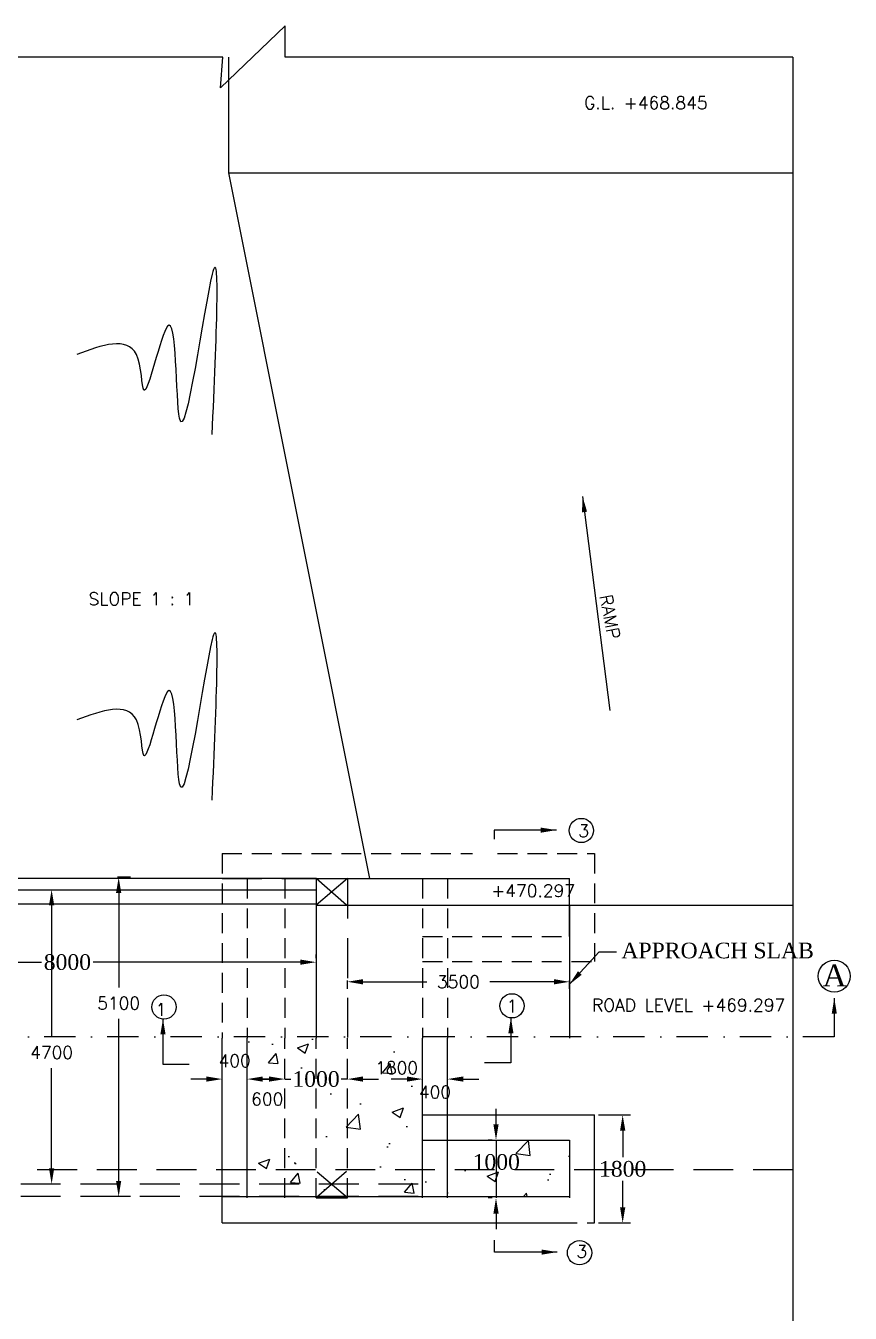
# Model space of a CAD drawing. Header units: millimetres. Extents: x 173 to 1182, y 876 to 1915.
# Drawn here: x 573.2 to 704.8, y 1047.1 to 1252.8 of the extents above; entities that cross this region are included whole.
import ezdxf

# ---------------------------------------------------------------- set-up
doc = ezdxf.new("R2010")
doc.units = ezdxf.units.MM
doc.linetypes.add('DASHDOTX2', pattern=[2, 1, -0.5, 0, -0.5])
doc.linetypes.add('HIDDEN', pattern=[9.525, 6.35, -3.175])
doc.styles.add('ROMANS', font='romans')
doc.styles.get("Standard").update_dxf_attribs({"font": 'times.ttf'})
doc.styles.add('TIMES NEW ROMAN', font='times.ttf')
doc.dimstyles.new('ISO-25', dxfattribs={"dimtxt": 2.5, "dimasz": 2.5, "dimexe": 1.25, "dimexo": 0.625, "dimtad": 0, "dimtih": 1, "dimtoh": 1, "dimlfac": 100, "dimtxsty": 'TIMES NEW ROMAN', "dimcen": 2.5, "dimadec": 0, "dimazin": 0, "dimtfac": 1, "dimtmove": 0, "dimatfit": 3, "dimfxl": 1, "dimarcsym": 0})
doc.dimstyles.get("Standard").update_dxf_attribs({"dimtxt": 2, "dimasz": 2.5, "dimexe": 0.18, "dimexo": 0.18, "dimgap": 1.5, "dimtad": 0, "dimtih": 1, "dimtoh": 1, "dimdec": 0, "dimlfac": 100, "dimzin": 0, "dimdsep": 46, "dimtxsty": 'ROMANS', "dimcen": 0.09, "dimadec": 0, "dimazin": 0, "dimtfac": 1, "dimtdec": 0, "dimtofl": 0, "dimtmove": 1, "dimatfit": 1, "dimfxl": 1, "dimtolj": 1, "dimtzin": 0, "dimarcsym": 0})
doc.dimstyles.new('STANDARD$0', dxfattribs={"dimscale": 88.888889, "dimtxt": 0.02, "dimasz": 0.02, "dimexe": 0.1, "dimexo": 0.1, "dimgap": 0.09, "dimtad": 2, "dimtih": 1, "dimtoh": 1, "dimdec": 0, "dimzin": 1, "dimdsep": 46, "dimtxsty": 'Standard', "dimcen": 0.09, "dimadec": 0, "dimazin": 0, "dimtfac": 1, "dimtdec": 4, "dimtofl": 0, "dimtmove": 0, "dimatfit": 3, "dimfxl": 1, "dimtolj": 1, "dimtzin": 1, "dimarcsym": 0})

# ---------------------------------------------------------------- blocks, each defined once
blk = doc.blocks.new('*D81')
at = {"color": 0, "lineweight": -2, "transparency": 16777216}
for p, q in [((589.89, 1116.78), (587.81, 1116.78)), ((587.99, 1114.28), (587.99, 1099.16)), ((587.99, 1068.28), (587.99, 1094.16)), ((589.89, 1065.78), (587.81, 1065.78))]:
    blk.add_line(p, q, dxfattribs=at)
at = {"color": 0, "transparency": 16777216}
for points in [[(587.57, 1114.28), (588.4, 1114.28), (587.99, 1116.78)], [(587.57, 1068.28), (588.4, 1068.28), (587.99, 1065.78)]]:
    blk.add_solid(points, dxfattribs=at)
at = {"layer": 'Defpoints', "color": 0, "transparency": 16777216}
for p in [(590.07, 1116.78), (587.99, 1065.78), (590.07, 1065.78)]:
    blk.add_point(p, dxfattribs=at)
at = {"color": 0, "transparency": 16777216, "insert": (587.99, 1096.66), "char_height": 2, "attachment_point": 5, "style": 'ROMANS'}
blk.add_mtext('\\A1;5100', dxfattribs=at)
blk = doc.blocks.new('*D118')
at = {"color": 0, "lineweight": -2, "transparency": 16777216}
for p, q in [((577.28, 1112.28), (577.28, 1091.28)), ((577.28, 1070.28), (577.28, 1086.28))]:
    blk.add_line(p, q, dxfattribs=at)
at = {"color": 0, "transparency": 16777216}
for points in [[(576.86, 1112.28), (577.7, 1112.28), (577.28, 1114.78)], [(576.86, 1070.28), (577.7, 1070.28), (577.28, 1067.78)]]:
    blk.add_solid(points, dxfattribs=at)
at = {"layer": 'Defpoints', "color": 0, "transparency": 16777216}
for p in [(577.28, 1114.78), (577.28, 1067.78), (577.28, 1067.78)]:
    blk.add_point(p, dxfattribs=at)
at = {"color": 0, "transparency": 16777216, "insert": (577.28, 1088.78), "char_height": 2, "attachment_point": 5, "style": 'ROMANS'}
blk.add_mtext('\\A1;4700', dxfattribs=at)
blk = doc.blocks.new('*D119')
at = {"color": 0, "lineweight": -2, "transparency": 16777216}
for p, q in [((602.01, 1084.54), (599.51, 1084.54)), ((604.51, 1083.1), (604.51, 1084.72)), ((608.51, 1083.1), (608.51, 1084.72)), ((611.01, 1084.54), (613.51, 1084.54))]:
    blk.add_line(p, q, dxfattribs=at)
at = {"color": 0, "transparency": 16777216}
for points in [[(602.01, 1084.96), (602.01, 1084.13), (604.51, 1084.54)], [(611.01, 1084.96), (611.01, 1084.13), (608.51, 1084.54)]]:
    blk.add_solid(points, dxfattribs=at)
at = {"layer": 'Defpoints', "color": 0, "transparency": 16777216}
for p in [(604.51, 1084.54), (604.51, 1082.92), (608.51, 1082.92)]:
    blk.add_point(p, dxfattribs=at)
at = {"color": 0, "transparency": 16777216, "insert": (606.51, 1087.47), "char_height": 2, "attachment_point": 5, "style": 'ROMANS'}
blk.add_mtext('\\A1;400', dxfattribs=at)
blk = doc.blocks.new('*D120')
at = {"color": 0, "lineweight": -2, "transparency": 16777216}
for p, q in [((614.51, 1085.17), (614.51, 1085.79)), ((624.51, 1085.17), (624.51, 1085.79)), ((612.01, 1084.54), (609.51, 1084.54)), ((614.51, 1084.54), (615.47, 1084.54)), ((624.51, 1084.54), (623.54, 1084.54)), ((627.01, 1084.54), (629.51, 1084.54))]:
    blk.add_line(p, q, dxfattribs=at)
at = {"color": 0, "transparency": 16777216}
for points in [[(612.01, 1084.96), (612.01, 1084.13), (614.51, 1084.54)], [(627.01, 1084.96), (627.01, 1084.13), (624.51, 1084.54)]]:
    blk.add_solid(points, dxfattribs=at)
at = {"layer": 'Defpoints', "color": 0, "transparency": 16777216}
for p in [(614.51, 1084.54), (614.51, 1084.54), (624.51, 1084.54)]:
    blk.add_point(p, dxfattribs=at)
at = {"color": 0, "transparency": 16777216, "insert": (619.51, 1084.54), "char_height": 2.5, "attachment_point": 5, "style": 'TIMES NEW ROMAN'}
blk.add_mtext('1000', dxfattribs=at)
blk = doc.blocks.new('*D121')
at = {"color": 0, "lineweight": -2, "transparency": 16777216}
for p, q in [((624.51, 1098.97), (624.51, 1100.26)), ((627.01, 1100.08), (637.22, 1100.08)), ((657.49, 1100.08), (647.27, 1100.08)), ((659.99, 1098.97), (659.99, 1100.26))]:
    blk.add_line(p, q, dxfattribs=at)
at = {"color": 0, "transparency": 16777216}
for points in [[(627.01, 1100.5), (627.01, 1099.66), (624.51, 1100.08)], [(657.49, 1100.5), (657.49, 1099.66), (659.99, 1100.08)]]:
    blk.add_solid(points, dxfattribs=at)
at = {"layer": 'Defpoints', "color": 0, "transparency": 16777216}
for p in [(624.51, 1100.08), (624.51, 1098.79), (659.99, 1098.79)]:
    blk.add_point(p, dxfattribs=at)
at = {"color": 0, "transparency": 16777216, "insert": (642.25, 1100.08), "char_height": 2, "attachment_point": 5, "style": 'ROMANS'}
blk.add_mtext('\\A1;3500', dxfattribs=at)
blk = doc.blocks.new('*D122')
at = {"color": 0, "lineweight": -2, "transparency": 16777216}
for p, q in [((634.01, 1084.54), (631.51, 1084.54)), ((636.51, 1083.1), (636.51, 1084.72)), ((640.51, 1083.1), (640.51, 1084.72)), ((643.01, 1084.54), (645.51, 1084.54))]:
    blk.add_line(p, q, dxfattribs=at)
at = {"color": 0, "transparency": 16777216}
for points in [[(634.01, 1084.96), (634.01, 1084.13), (636.51, 1084.54)], [(643.01, 1084.96), (643.01, 1084.13), (640.51, 1084.54)]]:
    blk.add_solid(points, dxfattribs=at)
at = {"layer": 'Defpoints', "color": 0, "transparency": 16777216}
for p in [(636.51, 1084.54), (636.51, 1082.92), (640.51, 1082.92)]:
    blk.add_point(p, dxfattribs=at)
at = {"color": 0, "transparency": 16777216, "insert": (638.51, 1082.47), "char_height": 2, "attachment_point": 5, "style": 'ROMANS'}
blk.add_mtext('\\A1;400', dxfattribs=at)
blk = doc.blocks.new('*D123')
at = {"color": 0, "linetype": 'HIDDEN', "lineweight": -2, "transparency": 16777216}
for p, q in [((664.61, 1078.81), (669.73, 1078.81)), ((668.48, 1076.31), (668.48, 1072.08)), ((668.48, 1064.06), (668.48, 1068.29)), ((664.61, 1061.56), (669.73, 1061.56))]:
    blk.add_line(p, q, dxfattribs=at)
at = {"color": 0, "linetype": 'HIDDEN', "transparency": 16777216}
for points in [[(668.06, 1076.31), (668.9, 1076.31), (668.48, 1078.81)], [(668.06, 1064.06), (668.9, 1064.06), (668.48, 1061.56)]]:
    blk.add_solid(points, dxfattribs=at)
at = {"layer": 'Defpoints', "color": 0, "linetype": 'HIDDEN', "transparency": 16777216}
for p in [(663.99, 1078.81), (668.48, 1078.81), (663.99, 1061.56)]:
    blk.add_point(p, dxfattribs=at)
at = {"color": 0, "linetype": 'HIDDEN', "transparency": 16777216, "insert": (668.48, 1070.19), "char_height": 2.5, "attachment_point": 5, "style": 'TIMES NEW ROMAN'}
blk.add_mtext('1800', dxfattribs=at)
blk = doc.blocks.new('*D124')
at = {"color": 0, "lineweight": -2, "transparency": 16777216}
for p, q in [((648.25, 1077.31), (648.25, 1079.81)), ((647.62, 1074.81), (647, 1074.81)), ((648.25, 1074.81), (648.25, 1065.56)), ((647.62, 1065.56), (647, 1065.56)), ((648.25, 1063.06), (648.25, 1060.56))]:
    blk.add_line(p, q, dxfattribs=at)
at = {"color": 0, "transparency": 16777216}
for points in [[(647.83, 1077.31), (648.67, 1077.31), (648.25, 1074.81)], [(647.83, 1063.06), (648.67, 1063.06), (648.25, 1065.56)]]:
    blk.add_solid(points, dxfattribs=at)
at = {"layer": 'Defpoints', "color": 0, "transparency": 16777216}
for p in [(648.25, 1074.81), (648.25, 1065.56), (648.25, 1065.56)]:
    blk.add_point(p, dxfattribs=at)
at = {"color": 0, "transparency": 16777216, "insert": (648.29, 1071.29), "char_height": 2.5, "attachment_point": 5, "style": 'TIMES NEW ROMAN'}
blk.add_mtext('1000', dxfattribs=at)
blk = doc.blocks.new('*D125')
at = {"color": 0, "lineweight": -2, "transparency": 16777216}
for p, q in [((540.09, 1103.84), (540.09, 1104.46)), ((619.51, 1103.84), (619.51, 1104.46)), ((542.59, 1103.21), (575.66, 1103.21)), ((617.01, 1103.21), (583.94, 1103.21))]:
    blk.add_line(p, q, dxfattribs=at)
at = {"color": 0, "transparency": 16777216}
for points in [[(542.59, 1103.63), (542.59, 1102.8), (540.09, 1103.21)], [(617.01, 1103.63), (617.01, 1102.8), (619.51, 1103.21)]]:
    blk.add_solid(points, dxfattribs=at)
at = {"layer": 'Defpoints', "color": 0, "transparency": 16777216}
for p in [(540.09, 1103.21), (619.51, 1103.21), (619.51, 1103.21)]:
    blk.add_point(p, dxfattribs=at)
at = {"color": 0, "transparency": 16777216, "insert": (579.8, 1103.21), "char_height": 2.5, "attachment_point": 5, "style": 'TIMES NEW ROMAN'}
blk.add_mtext('8000', dxfattribs=at)

msp = doc.modelspace()

# ---------------------------------------------------------------- hatches: boundary and pattern name
h = msp.add_hatch()
h.set_pattern_fill('AR-CONC', color=0, scale=0.1, style=0)
h.set_pattern_definition([(50, (0, 31.635), (18.21847, -1.5939), [1.905, -20.955]), (355, (0, 31.635), (-3.52428, 19.10566), [1.524, -16.764]), (100.451, (1.518, 31.502), (14.69425, 17.51167), [1.619, -17.809]), (46.1842, (0, 36.715), (27.1079, -4.20423), [2.8575, -31.4325]), (96.6356, (2.26, 36.364), (23.7404, 24.74256), [2.4285, -26.7135]), (351.184, (0, 36.715), (23.74046, 24.7425), [2.286, -25.146]), (21, (2.54, 35.445), (15.16149, -10.22655), [1.905, -20.955]), (326, (2.54, 35.445), (6.1802, 18.4188), [1.524, -16.764]), (71.4514, (3.803, 34.592), (21.34165, 8.19229), [1.619, -17.809]), (37.5, (0, 31.6346), (0.30886, 8.455504), [0, -16.5608, 0, -17.018, 0, -16.8275]), (7.5, (0, 31.635), (6.681966, 10.01806), [0, -9.7028, 0, -16.1798, 0, -6.4135]), (327.5, (-5.664, 31.6346), (13.55906, -0.572874), [0, -6.35, 0, -19.812, 0, -26.289]), (317.5, (-8.204, 31.635), (14.81292, 2.54265), [0, -8.255, 0, -13.1572, 0, -18.669])])
h.paths.add_polyline_path([(544.50758, 1091.28299), (539.50758, 1091.2829), (539.50758, 1070.03222), (544.50758, 1070.03222)])
h.paths.add_polyline_path([(539.50758, 1091.2829), (534.50758, 1091.28282), (534.50758, 1070.03222), (539.50758, 1070.03222)])
h.paths.add_polyline_path([(547.50758, 1091.28304), (544.50758, 1091.28299), (544.50758, 1070.03222), (547.50758, 1070.03222)])
h.paths.add_polyline_path([(534.50758, 1091.28282), (531.50758, 1091.28277), (531.50758, 1070.03222), (534.50758, 1070.03222)])
h.paths.add_polyline_path([(544.50758, 1067.78222), (534.50758, 1067.78222, 0.10324011), (534.92466, 1065.78222), (544.0905, 1065.78222, 0.10324011)])
h.paths.add_polyline_path([(539.50758, 1070.03222), (534.50758, 1070.03222), (534.50758, 1067.78222), (539.50758, 1067.78222)])
h.paths.add_polyline_path([(544.50758, 1070.03222), (539.50758, 1070.03222), (539.50758, 1067.78222), (544.50758, 1067.78222)])
h.paths.add_polyline_path([(534.50758, 1070.03222), (531.50758, 1070.03222), (531.50758, 1067.78222), (534.50758, 1067.78222)])
h.paths.add_polyline_path([(534.92466, 1065.78222), (531.76141, 1065.78222, 0.774677652), (547.25375, 1065.78222), (544.0905, 1065.78222, -0.65477589)])
h.paths.add_polyline_path([(547.50758, 1070.03222), (544.50758, 1070.03222), (544.50758, 1067.78222), (547.50758, 1067.78222)])
h.paths.add_polyline_path([(534.50758, 1067.78143), (534.50758, 1067.78222), (531.50758, 1067.78222, 0.063253417), (531.76141, 1065.78222), (534.92466, 1065.78222, -0.103200487)])
h.paths.add_polyline_path([(636.50758, 1091.06458), (636.50758, 1091.28457), (624.50758, 1091.28437), (624.50758, 1091.05798), (624.50758, 1070.03222), (636.50758, 1070.03222)])
h.paths.add_polyline_path([(624.50758, 1091.05798), (624.50758, 1091.28437), (619.50758, 1091.28428), (619.50758, 1091.05798), (619.50758, 1070.03222), (624.50758, 1070.03222)])
h.paths.add_polyline_path([(619.50758, 1091.05798), (619.50758, 1091.28428), (614.50758, 1091.28419), (614.50758, 1091.05798), (614.50758, 1070.03222), (619.50758, 1070.03222)])
h.paths.add_polyline_path([(614.50758, 1091.05798), (614.50758, 1091.28419), (608.50758, 1091.28409), (608.50758, 1091.05798), (608.50758, 1070.03222), (614.50758, 1070.03222)])
h.paths.add_polyline_path([(614.50758, 1070.03222), (608.50758, 1070.03222), (608.50758, 1067.78222), (614.50758, 1067.78222)])
h.paths.add_polyline_path([(614.50758, 1067.78222), (608.50758, 1067.78222), (608.50758, 1065.78222), (614.50758, 1065.78222)])
h.paths.add_polyline_path([(619.50758, 1070.03222), (614.50758, 1070.03222), (614.50758, 1067.78222), (619.50758, 1067.78222)])
h.paths.add_polyline_path([(636.50758, 1070.03222), (624.50758, 1070.03222), (624.50758, 1065.78222), (636.50758, 1065.78222)])
h.paths.add_polyline_path([(621.97934, 1067.70699), (621.89083, 1067.78222), (619.50758, 1067.78222), (619.50758, 1065.78222), (619.76549, 1065.78222)])
h.paths.add_polyline_path([(621.97934, 1067.70699), (619.76549, 1065.78222), (624.24377, 1065.78222)])
h.paths.add_polyline_path([(624.50758, 1070.03222), (619.50758, 1070.03222), (619.50758, 1069.80798), (621.89083, 1067.78222), (624.50758, 1067.78222)])
h.paths.add_polyline_path([(619.50758, 1067.78222), (614.50758, 1067.78222), (614.50758, 1065.78222), (619.50758, 1065.78222)])
h.paths.add_polyline_path([(659.98951, 1074.80798), (640.50758, 1074.80798), (640.50758, 1070.03222), (659.98951, 1070.03222)])
h.paths.add_polyline_path([(659.98951, 1070.03222), (640.50758, 1070.03222), (640.50758, 1065.78222), (659.98951, 1065.78222)])
h.paths.add_polyline_path([(640.50758, 1074.80798), (636.50758, 1074.80798), (636.50758, 1070.03222), (640.50758, 1070.03222)])
h.paths.add_polyline_path([(640.50758, 1070.03222), (636.50758, 1070.03222), (636.50758, 1065.78222), (640.50758, 1065.78222)])
h.paths.add_polyline_path([(535.62663, 1089.64522), (543.38853, 1089.64522), (543.38853, 1086.64522), (535.62663, 1086.64522)], flags=9)
h.paths.add_polyline_path([(535.62663, 1083.2253), (543.38853, 1083.2253), (543.38853, 1080.2253), (535.62663, 1080.2253)], flags=9)
h.paths.add_polyline_path([(635.43615, 1083.96699), (641.57901, 1083.96699), (641.57901, 1080.96699), (635.43615, 1080.96699)], flags=9)
h.paths.add_polyline_path([(629.02654, 1084.84003), (636.78844, 1084.84003), (636.78844, 1087.84003), (629.02654, 1087.84003)], flags=9)
h.paths.add_polyline_path([(615.47324, 1086.4402), (623.54192, 1086.4402), (623.54192, 1082.64694), (615.47324, 1082.64694)], flags=9)
h.paths.add_polyline_path([(609.02558, 1079.85083), (615.0732, 1079.85083), (615.0732, 1082.85083), (609.02558, 1082.85083)], flags=9)
h.paths.add_polyline_path([(603.43615, 1088.97357), (609.57901, 1088.97357), (609.57901, 1085.97357), (603.43615, 1085.97357)], flags=9)
h.paths.add_polyline_path([(644.25696, 1073.18188), (652.32563, 1073.18188), (652.32563, 1069.38862), (644.25696, 1069.38862)], flags=9)

# ---------------------------------------------------------------- linework, layer by layer
at = {"color": 0}
for p, q in [((614.56711, 1252.76552), (604.2692, 1242.8567)), ((614.56711, 1247.75063), (614.56711, 1252.76552)), ((604.65019, 1247.75063), (499.50312, 1247.75063)), ((604.2692, 1242.8567), (604.65019, 1247.75063)), ((605.51204, 1247.75063), (605.51204, 1229.28928)), ((625.58267, 1247.75063), (614.56711, 1247.75063)), ((625.58267, 1247.75063), (614.56711, 1247.75063)), ((695.64402, 1247.75063), (625.58267, 1247.75063)), ((695.64402, 1247.75063), (695.64402, 1007.41679)), ((605.51204, 1229.28928), (628.0583, 1116.55798)), ((605.51204, 1229.28928), (695.65294, 1229.28928)), ((619.50758, 1116.55798), (499.50758, 1116.55798)), ((619.50758, 1116.55798), (619.50758, 1091.05798)), ((624.39587, 1112.30798), (619.50758, 1116.55798)), ((619.50758, 1116.55798), (624.50758, 1116.55798)), ((624.50758, 1116.55798), (619.50758, 1112.30798)), ((624.50758, 1116.55798), (659.98951, 1116.55798)), ((659.98951, 1112.30798), (659.98951, 1116.55798)), ((659.98951, 1107.31442), (659.98951, 1116.55772)), ((499.51204, 1114.78222), (619.50758, 1114.78222)), ((499.50758, 1112.53222), (619.50758, 1112.53222)), ((619.50758, 1112.30798), (695.73338, 1112.30798)), ((659.98951, 1112.30798), (659.98978, 1091.0612)), ((604.50758, 1061.55798), (604.50758, 1091.05798)), ((608.50758, 1065.55798), (608.50758, 1091.05798)), ((636.50758, 1065.56458), (636.50758, 1091.06458)), ((640.50758, 1065.56458), (640.50758, 1091.06458)), ((636.50758, 1078.80798), (663.98962, 1078.80798)), ((663.98941, 1061.56467), (663.98962, 1078.80798)), ((636.50758, 1074.80798), (659.98957, 1074.80798)), ((659.98951, 1074.80798), (659.98951, 1065.56467)), ((604.50758, 1065.78222), (659.98951, 1065.78222)), ((619.50758, 1065.55798), (624.50758, 1065.55798)), ((604.50758, 1061.55798), (659.98951, 1061.55798))]:
    msp.add_line(p, q, dxfattribs=at)
at = {"color": 0, "linetype": 'HIDDEN', "ltscale": 0.5}
for p, q in [((604.50758, 1120.55798), (604.50758, 1091.05798)), ((604.50758, 1120.55798), (644.50758, 1120.55798)), ((648.50758, 1120.55798), (663.98941, 1120.55798)), ((663.98941, 1120.55772), (663.98962, 1103.31442)), ((608.50758, 1116.55798), (608.50758, 1091.05798)), ((614.50758, 1116.55798), (614.50758, 1091.05798)), ((636.50758, 1116.55798), (636.50758, 1091.05798)), ((640.50758, 1116.55798), (640.50758, 1091.05798)), ((636.50758, 1107.31442), (659.98957, 1107.31442)), ((636.50758, 1103.31442), (663.98962, 1103.31442)), ((614.50758, 1065.55798), (614.50758, 1091.05798)), ((619.50758, 1065.55798), (619.50758, 1091.05798)), ((624.50758, 1065.55798), (624.50758, 1091.05798)), ((648.50758, 1061.56467), (663.98941, 1061.56467))]:
    msp.add_line(p, q, dxfattribs=at)
at = {"color": 0, "linetype": 'HIDDEN'}
for p, q in [((604.50758, 1116.55798), (644.50758, 1116.55798)), ((624.50758, 1116.55798), (624.50758, 1091.05798)), ((695.64402, 1070.03222), (499.50312, 1070.03222)), ((624.39587, 1069.80798), (619.50758, 1065.55798)), ((624.50758, 1065.55798), (619.50758, 1069.80798)), ((635.84408, 1067.78222), (499.50312, 1067.78222)), ((635.84408, 1065.78222), (499.50312, 1065.78222))]:
    msp.add_line(p, q, dxfattribs=at)
at = {"color": 0, "linetype": 'DASHDOTX2', "ltscale": 5}
msp.add_line((702.274, 1091.2857), (499.50312, 1091.28222), dxfattribs=at)
at = {"color": 0}
for centre, radius in [((661.88361, 1124.24763), 1.93746), ((702.274, 1100.9857), 2.54951), ((650.79133, 1096.23914), 1.93746), ((595.22329, 1096.04986), 1.93746), ((661.59277, 1056.80319), 1.93746)]:
    msp.add_circle(centre, radius, dxfattribs=at)
for points in [[(602.9163, 1187.473), (602.9163, 1213.08157), (597.69611, 1190.08128), (595.79785, 1204.7825), (592.00134, 1194.58649), (590.81494, 1200.27729), (581.32367, 1200.27729)], [(602.9163, 1129.11213), (602.9163, 1154.72071), (597.69611, 1131.72041), (595.79785, 1146.42163), (592.00134, 1136.22563), (590.81494, 1141.91642), (581.32367, 1141.91642)]]:
    msp.add_spline(points, degree=3, dxfattribs=at)

# ---------------------------------------------------------------- texts
at = {"color": 0, "style": 'ROMANS'}
for s, p in [('G.L. +468.845', (662.32325, 1239.46073)), ('SLOPE 1 : 1', (583.18034, 1160.22601)), (' +470.297', (646.13121, 1113.62683)), ('1', (593.88816, 1094.64587)), ('1', (649.94049, 1095.19213)), (' ROAD LEVEL +469.297', (662.21172, 1095.35011)), ('1800', (628.95511, 1085.34003)), ('600', (609.14463, 1080.35083))]:
    msp.add_text(s, height=2, dxfattribs=at).set_placement(p)
for s, rotation, p in [('RAMP', 280.7575327, (664.78944, 1161.70676)), ('3', 358.8562331, (661.37386, 1123.20616)), ('3', 358.8562331, (661.08303, 1056.02378))]:
    msp.add_text(s, height=2, rotation=rotation, dxfattribs=at).set_placement(p)
at = {"color": 0, "attachment_point": 1}
for s, insert, char_height, width in [('APPROACH SLAB', (668.27398, 1106.32855), 2.5, 100), ('A', (700.40904, 1102.83876), 3.5, 4.365)]:
    msp.add_mtext(s, dxfattribs=dict(at, insert=insert, char_height=char_height, width=width))

# ---------------------------------------------------------------- dimensions: what is measured, and where the dimension line sits
at = {"color": 0}
for base, p1, p2, angle, override, picture, middle in [((587.98723, 1065.78222), (590.06857, 1116.78222), (590.06857, 1065.78222), 90, {"dimscale": 1, "dimtxt": 2, "dimasz": 2.5, "dimexe": 0.18, "dimexo": 0.18, "dimgap": 1.5, "dimtad": 0, "dimlfac": 100, "dimzin": 0, "dimtxsty": 'ROMANS', "dimtdec": 0, "dimtmove": 1, "dimatfit": 1, "dimtzin": 0}, '*D81', (587.98723, 1096.65944)), ((577.28129, 1067.78222), (577.28129, 1114.78222), (577.28129, 1067.78222), 90, {"dimscale": 1, "dimtxt": 2, "dimasz": 2.5, "dimexe": 0.18, "dimexo": 0.18, "dimgap": 1.5, "dimtad": 0, "dimlfac": 100, "dimzin": 0, "dimtxsty": 'ROMANS', "dimtdec": 0, "dimtmove": 1, "dimatfit": 1, "dimtzin": 0}, '*D118', (577.28129, 1088.78222)), ((636.50758, 1084.54357), (640.50758, 1082.92194), (636.50758, 1082.92194), 180, {"dimscale": 1, "dimtxt": 2, "dimasz": 2.5, "dimexe": 0.18, "dimexo": 0.18, "dimgap": 1.5, "dimtad": 0, "dimlfac": 100, "dimzin": 0, "dimtxsty": 'ROMANS', "dimtdec": 0, "dimtmove": 2, "dimatfit": 1, "dimtzin": 0}, '*D122', (638.50758, 1082.46699))]:
    dim = msp.add_linear_dim(base=base, p1=p1, p2=p2, angle=angle, dimstyle='STANDARD$0', override=override, dxfattribs=at)
    dim.commit()
    dim.dimension.update_dxf_attribs({"geometry": picture, "text_midpoint": middle, "dimtype": 160})
dim = msp.add_linear_dim(base=(619.50758, 1103.21222), p1=(540.09059, 1103.21222), p2=(619.50758, 1103.21222), text='8000', dimstyle='ISO-25', dxfattribs=at)
dim.commit()
dim.dimension.update_dxf_attribs({"geometry": '*D125', "text_midpoint": (579.79909, 1103.21222)})
dim = msp.add_linear_dim(base=(624.50758, 1100.07908), p1=(659.98951, 1098.79043), p2=(624.50758, 1098.79043), angle=180, text='3500', dimstyle='STANDARD$0', override={"dimscale": 1, "dimtxt": 2, "dimasz": 2.5, "dimexe": 0.18, "dimexo": 0.18, "dimgap": 1.5, "dimtad": 0, "dimlfac": 100, "dimzin": 0, "dimtxsty": 'ROMANS', "dimtdec": 0, "dimtmove": 2, "dimatfit": 1, "dimtzin": 0}, dxfattribs=at)
dim.commit()
dim.dimension.update_dxf_attribs({"geometry": '*D121', "text_midpoint": (642.24855, 1100.07908)})
dim = msp.add_linear_dim(base=(604.50758, 1084.54357), p1=(608.50758, 1082.92194), p2=(604.50758, 1082.92194), angle=180, dimstyle='STANDARD$0', override={"dimscale": 1, "dimtxt": 2, "dimasz": 2.5, "dimexe": 0.18, "dimexo": 0.18, "dimgap": 1.5, "dimtad": 0, "dimlfac": 100, "dimzin": 0, "dimtxsty": 'ROMANS', "dimtdec": 0, "dimtmove": 2, "dimatfit": 1, "dimtzin": 0}, dxfattribs=at)
dim.commit()
dim.dimension.update_dxf_attribs({"geometry": '*D119', "text_midpoint": (606.50758, 1087.47357)})
dim = msp.add_linear_dim(base=(614.50758, 1084.54357), p1=(624.50758, 1084.54357), p2=(614.50758, 1084.54357), angle=180, dimstyle='ISO-25', dxfattribs=at)
dim.commit()
dim.dimension.update_dxf_attribs({"geometry": '*D120', "text_midpoint": (619.50758, 1084.54357)})
dim = msp.add_linear_dim(base=(648.2486, 1065.55798), p1=(648.2486, 1074.80798), p2=(648.2486, 1065.55798), angle=90, text='1000', dimstyle='ISO-25', override={"dimtmove": 2}, dxfattribs=at)
dim.commit()
dim.dimension.update_dxf_attribs({"geometry": '*D124', "text_midpoint": (648.2913, 1071.28525), "dimtype": 160})
at = {"color": 0, "linetype": 'HIDDEN'}
dim = msp.add_linear_dim(base=(668.47944, 1078.80798), p1=(663.98941, 1061.56467), p2=(663.98962, 1078.80798), angle=90, text='1800', dimstyle='ISO-25', dxfattribs=at)
dim.commit()
dim.dimension.update_dxf_attribs({"geometry": '*D123', "text_midpoint": (668.47944, 1070.18633)})

# ---------------------------------------------------------------- leaders
at = {"color": 0}
for points, dimstyle, override in [([(662.07285, 1177.58463), (666.42727, 1143.42365)], 'ISO-25', {"dimgap": 0.625, "dimtad": 0}), ([(657.89576, 1124.30176), (647.94137, 1124.30176), (647.94137, 1122.85298)], 'Standard', {"dimgap": 1.5, "dimtad": 0}), ([(659.95607, 1099.63328), (664.71286, 1104.85431), (667.48885, 1104.85431)], 'ISO-25', {"dimgap": 0.625, "dimtad": 0}), ([(702.274, 1097.4857), (702.274, 1091.2857)], 'Standard', {"dimgap": 0.09, "dimtad": 0}), ([(595.06298, 1094.18397), (595.06298, 1086.94321), (599.24891, 1086.94321)], 'Standard', {"dimgap": 1.5, "dimtad": 0}), ([(650.63103, 1094.37325), (650.63103, 1087.13249), (646.41757, 1087.13249)], 'Standard', {"dimgap": 1.5, "dimtad": 0}), ([(658.03698, 1056.90956), (647.99561, 1056.90956), (647.99561, 1058.82527)], 'Standard', {"dimgap": 1.5, "dimtad": 0})]:
    msp.add_leader(points, dimstyle=dimstyle, override=override, dxfattribs=at)

doc.saveas('drawing.dxf')
